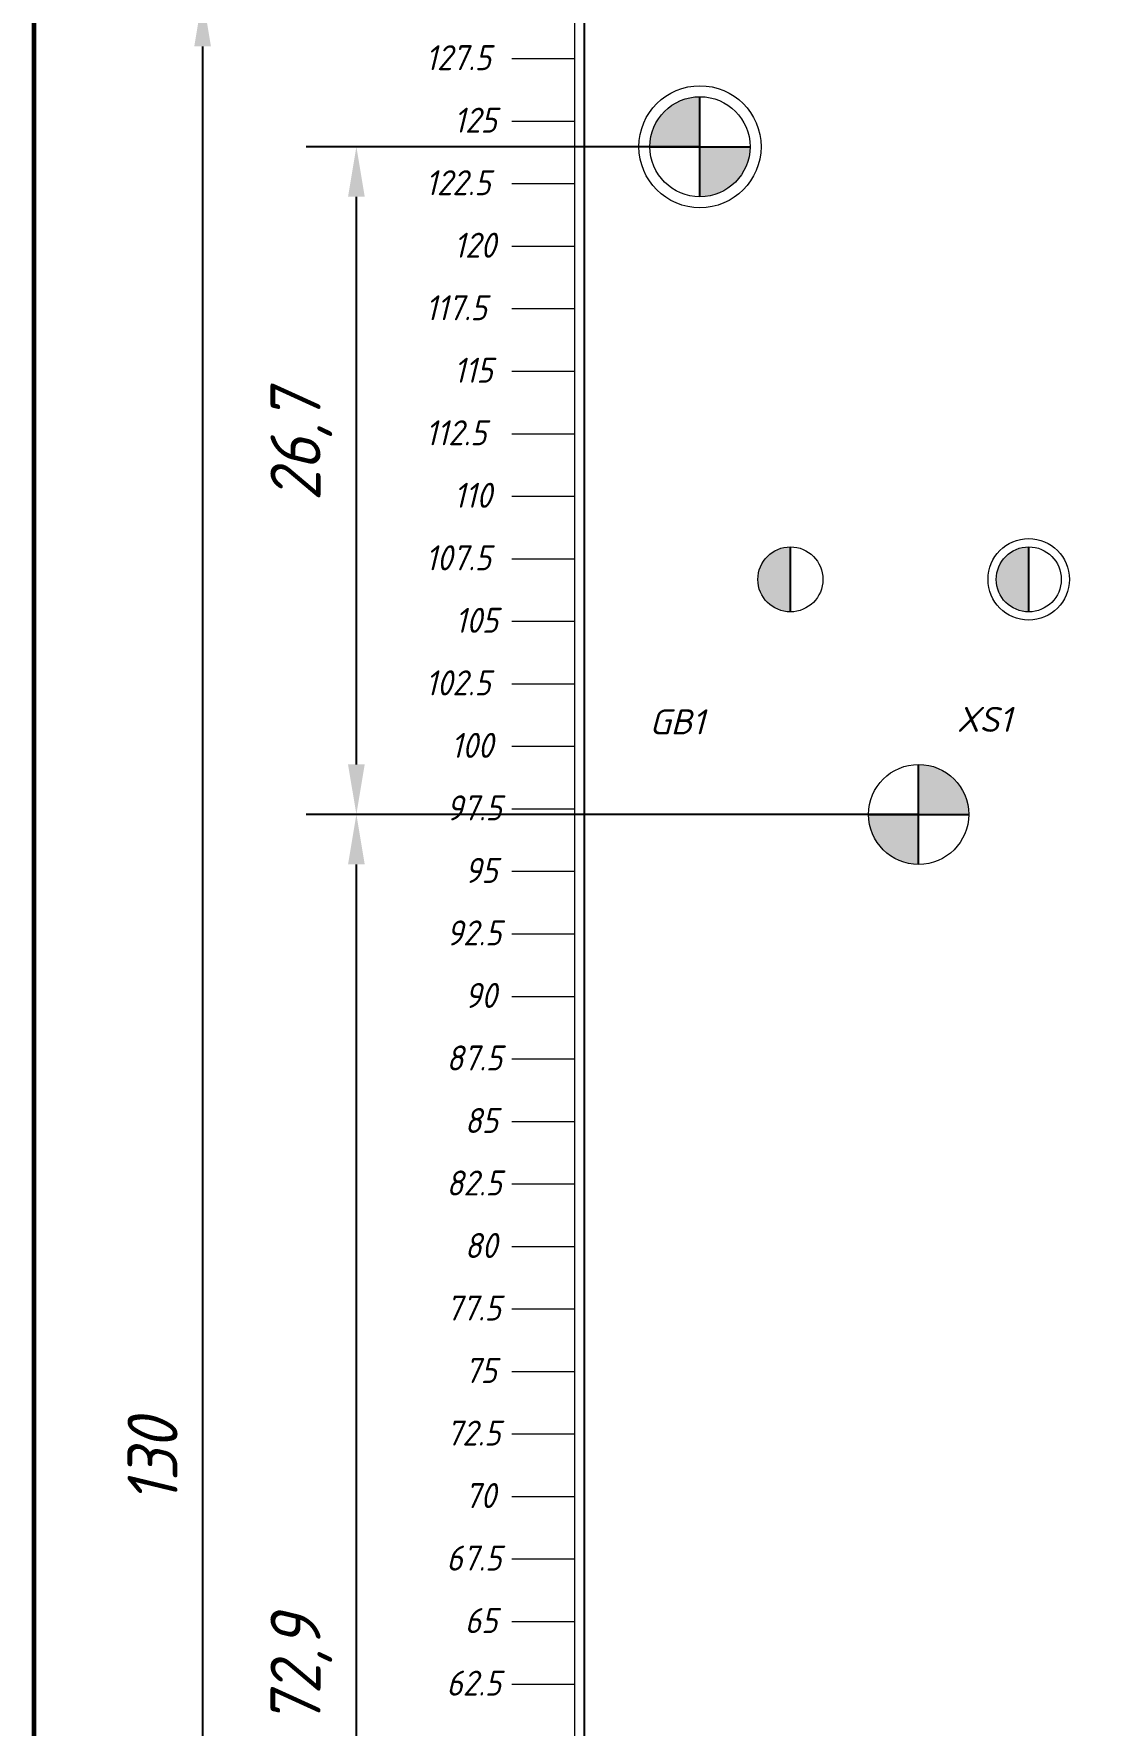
# Model space of a CAD drawing. Header units: millimetres. Extents: x -963 to 6553, y -1367 to 496.
# Drawn here: x 736.4 to 778.6, y 189.9 to 257.5 of the extents above; entities that cross this region are included whole.
import ezdxf

# ---------------------------------------------------------------- set-up
doc = ezdxf.new("R2010")
doc.units = ezdxf.units.MM
doc.header["$LTSCALE"] = 0.5
doc.layers.get('0').update_dxf_attribs({"lineweight": 60})
doc.layers.add('2-штриховка', color=7, linetype='Continuous', true_color=0x00c7c7)
doc.layers.add('4-текст', color=7, linetype='Continuous', true_color=0x00ad00)
doc.layers.add('3-размеры', color=6, linetype='Continuous')
doc.layers.add('TopLayer', color=1, linetype='Continuous')
doc.layers.add('Для ПП', color=30, linetype='Continuous', lineweight=20)
doc.styles.get("Standard").update_dxf_attribs({"font": 'isocpeui.ttf', "width": 0.9})
doc.dimstyles.new('Standart', dxfattribs={"dimtxt": 5, "dimasz": 5, "dimexe": 2, "dimexo": 0, "dimgap": 1, "dimtad": 1, "dimtoh": 1, "dimdec": 1, "dimtxsty": 'Standard', "dimcen": 2.5, "dimadec": 0, "dimazin": 0, "dimtfac": 1, "dimtdec": 1, "dimtmove": 0, "dimatfit": 3, "dimldrblk": 'DOTSMALL', "dimfxl": 1, "dimarcsym": 0})

# ---------------------------------------------------------------- blocks, each defined once
blk = doc.blocks.new('*D146')
at = {"layer": '3-размеры', "color": 0, "lineweight": -2, "transparency": 16777216}
for p, q in [((755.5405685470604, 259.0000000000001), (741.1818160149857, 259.0000000000001)), ((743.1818160149857, 257.0000000000001), (743.1818160149858, 131.0000000000001)), ((755.5405685470604, 129.0000000000001), (741.1818160149858, 129.0000000000001))]:
    blk.add_line(p, q, dxfattribs=at)
at = {"layer": '3-размеры', "color": 0, "transparency": 16777216}
for points in [[(742.8484826816523, 257.0000000000001), (743.515149348319, 257.0000000000001), (743.1818160149857, 259.0000000000001)], [(742.8484826816524, 131.0000000000001), (743.5151493483191, 131.0000000000001), (743.1818160149858, 129.0000000000001)]]:
    blk.add_solid(points, dxfattribs=at)
at = {"layer": '3-размеры', "color": 0, "transparency": 16777216, "insert": (741.1818160149857, 200.4277615769258), "char_height": 2, "attachment_point": 5, "rotation": 90}
blk.add_mtext('130', dxfattribs=at)
blk = doc.blocks.new('_DotSmall')
at = {"color": 0, "linetype": 'ByBlock', "const_width": 0.5}
blk.add_lwpolyline([(-0.0625, 0, 1), (0.0625, 0, 1)], format="xyb", close=True, dxfattribs=at)
blk = doc.blocks.new('*D150')
at = {"layer": '3-размеры', "color": 0, "lineweight": -2, "transparency": 16777216}
for p, q in [((771.7949792270605, 226.2876065800001), (747.3270139979176, 226.2876065800001)), ((749.3270139979176, 155.3875745800001), (749.3270139979176, 224.2876065800001)), ((771.7949792270605, 153.3875745800001), (747.3270139979176, 153.3875745800001))]:
    blk.add_line(p, q, dxfattribs=at)
at = {"layer": '3-размеры', "color": 0, "transparency": 16777216}
for points in [[(748.9936806645842, 224.2876065800001), (749.6603473312509, 224.2876065800001), (749.3270139979176, 226.2876065800001)], [(748.9936806645842, 155.3875745800001), (749.6603473312509, 155.3875745800001), (749.3270139979176, 153.3875745800001)]]:
    blk.add_solid(points, dxfattribs=at)
at = {"layer": '3-размеры', "color": 0, "transparency": 16777216, "insert": (747.1270139979174, 192.0577506478961), "char_height": 2, "attachment_point": 5, "rotation": 90}
blk.add_mtext('72,9', dxfattribs=at)
blk = doc.blocks.new('*D151')
at = {"layer": '3-размеры', "color": 0, "lineweight": -2, "transparency": 16777216}
for p, q in [((763.0573766870604, 252.9876039800001), (747.3270139979176, 252.9876039800001)), ((749.3270139979176, 228.2876065800002), (749.3270139979176, 250.9876039800001)), ((771.7949792270605, 226.2876065800002), (747.3270139979176, 226.2876065800002))]:
    blk.add_line(p, q, dxfattribs=at)
at = {"layer": '3-размеры', "color": 0, "transparency": 16777216}
for points in [[(748.9936806645842, 250.9876039800001), (749.6603473312509, 250.9876039800001), (749.3270139979176, 252.9876039800001)], [(748.9936806645842, 228.2876065800002), (749.6603473312509, 228.2876065800002), (749.3270139979176, 226.2876065800002)]]:
    blk.add_solid(points, dxfattribs=at)
at = {"layer": '3-размеры', "color": 0, "transparency": 16777216, "insert": (747.1270139979174, 241.0202347260584), "char_height": 2, "attachment_point": 5, "rotation": 90}
blk.add_mtext('26,7', dxfattribs=at)

msp = doc.modelspace()

# ---------------------------------------------------------------- hatches: boundary and pattern name
at = {"layer": '2-штриховка'}
h = msp.add_hatch(color=256, dxfattribs=at)
h.dxf.hatch_style = 1
h.paths.add_polyline_path([(763.0573766870601, 254.98760398, 0.4142135623730951), (761.0573766870601, 252.98760398), (763.0573766870601, 252.98760398)])
h.paths.add_polyline_path([(765.0573766870601, 252.98760398), (763.0573766870601, 252.98760398), (763.0573766870601, 250.98760398, 0.4142135623730951)])
h = msp.add_hatch(color=256, dxfattribs=at)
h.dxf.hatch_style = 1
h.paths.add_polyline_path([(765.3699704270601, 235.68758778, 0.4142135623730951), (766.6699704270601, 234.38758778), (766.6699704270601, 236.98758778, 0.4142135623730951)])
h = msp.add_hatch(color=256, dxfattribs=at)
h.dxf.hatch_style = 1
h.paths.add_polyline_path([(774.8949704270601, 235.68758778, 0.4142135623730951), (776.1949704270601, 234.38758778), (776.1949704270601, 236.98758778, 0.4142135623730951)])
h = msp.add_hatch(color=256, dxfattribs=at)
h.dxf.hatch_style = 1
h.paths.add_polyline_path([(771.79497922706, 228.28760658), (771.79497922706, 226.28760658), (773.79497922706, 226.28760658, 0.4142135623730951)])
h.paths.add_polyline_path([(771.79497922706, 224.28760658), (771.79497922706, 226.28760658), (769.79497922706, 226.28760658, 0.4142135623730951)])

# ---------------------------------------------------------------- linework, layer by layer
at = {"lineweight": 60}
msp.add_lwpolyline([(736.4386285396113, 5), (1131.438628539611, 5), (1131.438628539611, 292), (736.4386285396113, 292)], close=True, dxfattribs=at)
at = {"layer": '4-текст'}
for p, q in [((763.0573766870601, 250.98760398), (763.0573766870601, 254.98760398)), ((761.0573766870601, 252.98760398), (765.0573766870601, 252.98760398)), ((766.6699704270601, 234.38758778), (766.6699704270601, 236.98758778)), ((776.1949704270601, 234.38758778), (776.1949704270601, 236.98758778)), ((771.79497922706, 224.28760658), (771.79497922706, 228.28760658)), ((769.79497922706, 226.28760658), (773.79497922706, 226.28760658))]:
    msp.add_line(p, q, dxfattribs=at)
at = {"layer": 'TopLayer'}
msp.add_line((758.4405685470601, 129.4), (758.4405685470601, 258.57521536), dxfattribs=at)
at = {"layer": 'Для ПП'}
for p, q in [((758.0405685470602, 259), (758.0405685470602, 129)), ((758.0405685470602, 256.5), (755.5405685470602, 256.5)), ((758.0405685470602, 254), (755.5405685470602, 254)), ((758.0405685470602, 251.5), (755.5405685470602, 251.5)), ((758.0405685470602, 249), (755.5405685470602, 249)), ((758.0405685470602, 246.5), (755.5405685470602, 246.5)), ((758.0405685470602, 244), (755.5405685470602, 244)), ((758.0405685470602, 241.5), (755.5405685470602, 241.5)), ((758.0405685470602, 239), (755.5405685470602, 239)), ((758.0405685470602, 236.5), (755.5405685470602, 236.5)), ((758.0405685470602, 234), (755.5405685470602, 234)), ((758.0405685470602, 231.5), (755.5405685470602, 231.5)), ((758.0405685470602, 229), (755.5405685470602, 229)), ((758.0405685470602, 226.5), (755.5405685470602, 226.5)), ((758.0405685470602, 224), (755.5405685470602, 224)), ((758.0405685470602, 221.5), (755.5405685470602, 221.5)), ((758.0405685470602, 219), (755.5405685470602, 219)), ((758.0405685470602, 216.5), (755.5405685470602, 216.5)), ((758.0405685470602, 214), (755.5405685470602, 214)), ((758.0405685470602, 211.5), (755.5405685470602, 211.5)), ((758.0405685470602, 209), (755.5405685470602, 209)), ((758.0405685470602, 206.5), (755.5405685470602, 206.5)), ((758.0405685470602, 204), (755.5405685470602, 204)), ((758.0405685470602, 201.5), (755.5405685470602, 201.5)), ((758.0405685470602, 199), (755.5405685470602, 199)), ((758.0405685470602, 196.5), (755.5405685470602, 196.5)), ((758.0405685470602, 194), (755.5405685470602, 194)), ((758.0405685470602, 191.5), (755.5405685470602, 191.5))]:
    msp.add_line(p, q, dxfattribs=at)
for centre, radius in [((763.0573766870601, 252.98760398), 2.439710639999987), ((763.0573766870601, 252.98760398), 2), ((766.6699704270601, 235.68758778), 1.3), ((766.6699704270601, 235.68758778), 1.3), ((776.1949704270601, 235.68758778), 1.627919020000007), ((776.1949704270601, 235.68758778), 1.3), ((776.1949704270601, 235.68758778), 1.3), ((771.79497922706, 226.28760658), 2)]:
    msp.add_circle(centre, radius, dxfattribs=at)

# ---------------------------------------------------------------- texts
at = {"layer": '4-текст'}
for s, p in [('GB1', (761.0395778270602, 229.489208)), ('XS1', (773.3188533580225, 229.589188580532))]:
    msp.add_text(s, height=1, dxfattribs=at).set_placement(p)
at = {"layer": 'Для ПП', "width": 0.9}
for s, p in [('127.5', (752.095091948555, 256.0492558558931)), ('125', (753.2224432177987, 253.5492558558931)), ('122.5', (752.095091948555, 251.0492558558931)), ('120', (753.2224432177987, 248.5492558558931)), ('117.5', (752.095091948555, 246.0492558558931)), ('115', (753.2224432177987, 243.5492558558931)), ('112.5', (752.095091948555, 241.0492558558931)), ('110', (753.2224432177987, 238.5492558558931)), ('107.5', (752.095091948555, 236.0492558558931)), ('105', (753.2719761702939, 233.5492558558931)), ('102.5', (752.095091948555, 231.0492558558931)), ('100', (753.1100659589312, 228.5492558558931)), ('97.5', (752.9257438424589, 226.0492558558931)), ('95', (753.658015466434, 223.5492558558931)), ('92.5', (752.9257438424589, 221.0492558558931)), ('90', (753.658015466434, 218.5492558558931)), ('87.5', (752.9257438424589, 216.0492558558931)), ('85', (753.658015466434, 213.5492558558931)), ('82.5', (752.9257438424589, 211.0492558558931)), ('80', (753.658015466434, 208.5492558558931)), ('77.5', (752.9257438424589, 206.0492558558931)), ('75', (753.658015466434, 203.5492558558931)), ('72.5', (752.9257438424589, 201.0492558558931)), ('70', (753.658015466434, 198.5492558558931)), ('67.5', (752.9257438424589, 196.0492558558931)), ('65', (753.658015466434, 193.5492558558931)), ('62.5', (752.9257438424589, 191.0492558558931))]:
    msp.add_text(s, height=1, dxfattribs=at).set_placement(p)

# ---------------------------------------------------------------- dimensions: what is measured, and where the dimension line sits
at = {"layer": '3-размеры'}
for base, p1, p2, picture, middle in [((743.1818160149858, 129.0000000000001), (755.5405685470602, 259), (755.5405685470602, 129), '*D146', (743.1818160149857, 200.4277615769258)), ((749.3270139979176, 252.9876039800001), (771.79497922706, 226.2876065800001), (763.0573766870601, 252.98760398), '*D151', (749.3270139979174, 241.0202347260584)), ((749.3270139979176, 226.2876065800001), (771.79497922706, 153.38757458), (771.79497922706, 226.28760658), '*D150', (749.3270139979174, 192.0577506478961))]:
    dim = msp.add_linear_dim(base=base, p1=p1, p2=p2, angle=90, dimstyle='Standart', override={"dimtxt": 2, "dimasz": 2}, dxfattribs=at)
    dim.commit()
    dim.dimension.update_dxf_attribs({"geometry": picture, "text_midpoint": middle, "dimtype": 160})

doc.saveas('drawing.dxf')
